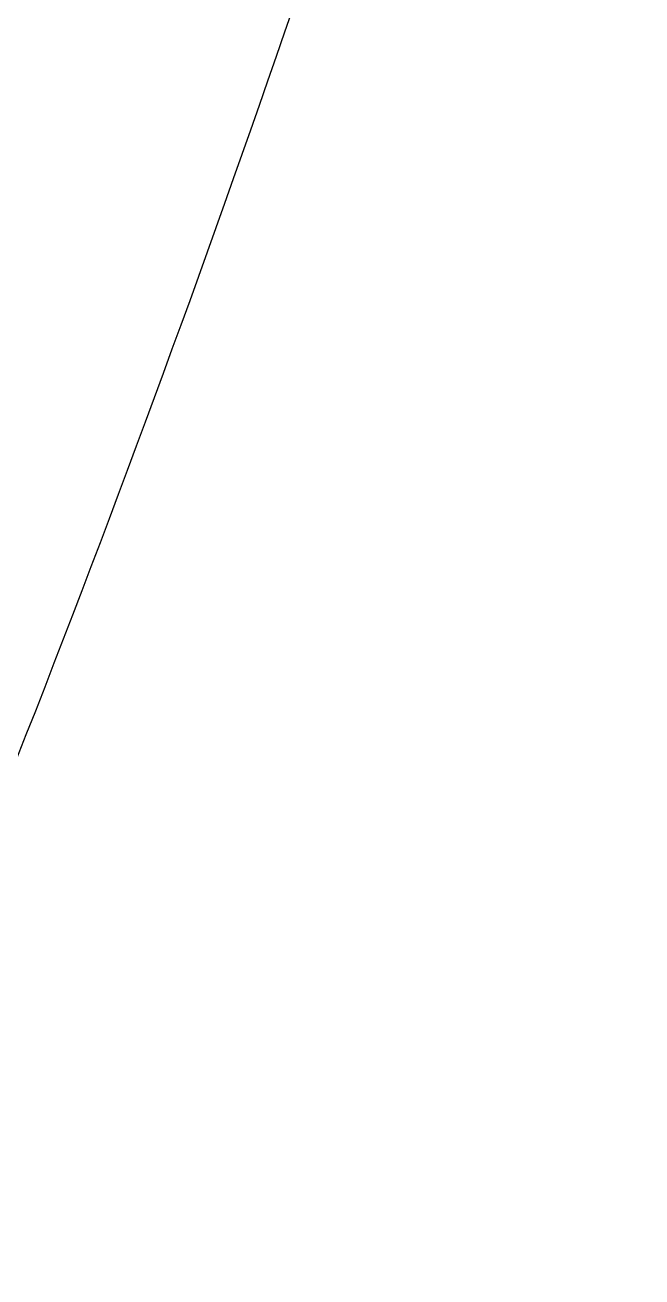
# Model space of a CAD drawing. Header units: centimetres. Extents: x -2.5 to 2.5, y -13.5 to 2.5.
# Drawn here: x 1.1563 to 1.1954, y -12.5723 to -12.4929 of the extents above; entities that cross this region are included whole.
import ezdxf

# ---------------------------------------------------------------- set-up
doc = ezdxf.new("R2010")
doc.units = ezdxf.units.CM
doc.layers.add('Default', color=7, linetype='Continuous', true_color=0x000000)

msp = doc.modelspace()

# ---------------------------------------------------------------- linework, layer by layer
at = {"layer": 'Default', "extrusion": (0, -0.173648, -0.984808)}
for centre, radius, start, end in [((0, 11.619725, 2.684757), 1.235, 270, 90), ((0, 11.619725, 2.749757), 1.1935, 0, 180)]:
    msp.add_arc(centre, radius, start, end, dxfattribs=at)
at = {"layer": 'Default', "extrusion": (0, 0.173648, 0.984808)}
msp.add_arc((0, 11.619725, -2.744757), 1.235, 90, 270, dxfattribs=at)
at = {"layer": 'Default', "extrusion": (1.42109e-14, 0.173648, 0.984808)}
msp.add_arc((0, 11.619725, -2.301975), 1.155, 90, 270, dxfattribs=at)
at = {"layer": 'Default', "extrusion": (-1.42109e-14, 0.173648, 0.984808)}
msp.add_arc((0, 11.619725, -2.575905), 1.155, 106.587948, 255.034606, dxfattribs=at)
at = {"layer": 'Default', "extrusion": (-6.52545e-12, -0.173648, -0.984808)}
msp.add_arc((0, 11.619725, 2.61188), 1.162123, 360, 39.232006, dxfattribs=at)
at = {"layer": 'Default', "extrusion": (-8.31973e-15, 0.173648, 0.984808)}
msp.add_arc((0, 11.619725, -2.804757), 1.235, 90, 177.011991, dxfattribs=at)
at = {"layer": 'Default', "extrusion": (0, 0, -1)}
msp.add_arc((-0.545, -12.05, -0.4), 1.4, 180, 270, dxfattribs=at)
at = {"layer": 'Default'}
for centre, radius in [((0.545, -12.05, 0.45), 1.35), ((0.545, -12.05, 0.206585), 1.4)]:
    msp.add_arc(centre, radius, 270, 0, dxfattribs=at)
for points, knots in [([(0.581172, -13.449529, 0.01343), (0.657156, -13.447557, 0.013439), (0.819105, -13.430113, 0.013471), (1.057656, -13.361014, 0.013561), (1.28213, -13.248095, 0.013635), (1.470306, -13.107345, 0.013707), (1.617547, -12.955185, 0.013789), (1.728083, -12.802778, 0.01385), (1.808828, -12.655528, 0.013875), (1.865925, -12.516095, 0.013872), (1.904327, -12.38604, 0.013856), (1.928143, -12.26577, 0.013845), (1.940655, -12.154846, 0.013834), (1.943235, -12.08385, 0.013851), (1.943224, -12.049839, 0.013847), (1.943224, -12.049812, 0.013847)], [0.586217, 0.586217, 0.586217, 0.586217, 2.878451, 5.474739, 8.037849, 10.413689, 12.526289, 14.397104, 16.072378, 17.576461, 18.930072, 20.153614, 21.267371, 22.291614, 22.292436, 22.292436, 22.292436, 22.292436]), ([(1.802473, -12.050074, -0.201251), (1.799717, -12.217898, -0.205715), (1.728697, -12.554006, -0.214135), (1.442542, -12.990503, -0.226009), (1.024975, -13.290451, -0.237606), (0.703721, -13.368435, -0.243785), (0.543023, -13.374435, -0.245911)], [0.220994, 0.220994, 0.220994, 0.220994, 5.825724, 11.429725, 17.033726, 22.637712, 22.637712, 22.637712, 22.637712]), ([(0.538493, -13.140583, -0.639403), (0.565348, -13.132038, -0.643934), (0.619083, -13.112008, -0.652649), (0.697158, -13.074248, -0.664548), (0.774004, -13.027502, -0.675442), (0.847829, -12.97223, -0.685243), (0.917407, -12.908946, -0.693898), (0.982438, -12.837538, -0.701574), (1.041747, -12.758767, -0.708299), (1.094606, -12.673075, -0.714099), (1.140275, -12.580784, -0.718951), (1.17784, -12.483248, -0.722923), (1.207003, -12.380396, -0.726126), (1.226973, -12.27383, -0.728591), (1.237494, -12.163495, -0.73049), (1.23789, -12.088371, -0.731501), (1.23639, -12.050562, -0.731975)], [0, 0, 0, 0, 0.979793, 1.977781, 2.97577, 3.973759, 4.971748, 5.969736, 6.967725, 7.965714, 8.963703, 9.961691, 10.95968, 11.957669, 12.955658, 13.953645, 13.953645, 13.953645, 13.953645]), ([(1.636123, -12.050245, -0.398268), (1.629782, -12.199424, -0.40619), (1.562328, -12.498072, -0.422553), (1.311805, -12.891895, -0.447289), (0.952865, -13.170587, -0.468966), (0.678604, -13.250924, -0.478756), (0.540817, -13.262476, -0.482119)], [0.221236, 0.221236, 0.221236, 0.221236, 5.825724, 11.429725, 17.033726, 22.637721, 22.637721, 22.637721, 22.637721]), ([(1.448275, -12.050408, -0.574829), (1.438536, -12.174799, -0.584359), (1.376865, -12.422838, -0.605995), (1.168809, -12.751685, -0.643117), (0.957544, -12.922703, -0.668252), (0.834409, -12.986443, -0.679614), (0.817081, -12.994773, -0.681155)], [0.221479, 0.221479, 0.221479, 0.221479, 5.825724, 11.429725, 17.033726, 17.941526, 17.941526, 17.941526, 17.941526])]:
    msp.add_open_spline(points, degree=3, knots=knots, dxfattribs=at)
for points in [[(1.938025, -12.04992, 0.001581), (1.938039, -12.090315, 0.001582), (1.934508, -12.171393, 0.001586), (1.918564, -12.292526, 0.001614), (1.892122, -12.41188, 0.001605), (1.85548, -12.528259, 0.001563), (1.808811, -12.640966, 0.001544), (1.75228, -12.749511, 0.001532), (1.68628, -12.853096, 0.001458), (1.611844, -12.950157, 0.001323), (1.529516, -13.040144, 0.001169), (1.439597, -13.122588, 0.001073), (1.342862, -13.196894, 0.000962), (1.240103, -13.262519, 0.000821), (1.132153, -13.318932, 0.000659), (1.019887, -13.365588, 0.000547), (0.904159, -13.402159, 0.000453), (0.785831, -13.428529, 0.000359), (0.665755, -13.444545, 0.000268), (0.585185, -13.448223, 0.00023), (0.544915, -13.448294, 0.000217)], [(1.945, -12.05, 0.027054), (1.945002, -12.090682, 0.027038), (1.941452, -12.172078, 0.026984), (1.925486, -12.293409, 0.02692), (1.899008, -12.412831, 0.026821), (1.862212, -12.529521, 0.026665), (1.81538, -12.642554, 0.026414), (1.758875, -12.751066, 0.026038), (1.693123, -12.854238, 0.025516), (1.618626, -12.951285, 0.024836), (1.53595, -13.041466, 0.023996), (1.445729, -13.124092, 0.023003), (1.34864, -13.198543, 0.021868), (1.245407, -13.264257, 0.020615), (1.136843, -13.320711, 0.019273), (1.023832, -13.367459, 0.017893), (0.907251, -13.404159, 0.016523), (0.787969, -13.430557, 0.015234), (0.666874, -13.446464, 0.01409), (0.585614, -13.449999, 0.013451), (0.545, -13.45, 0.013169)]]:
    msp.add_open_spline(points, degree=3, dxfattribs=at)

doc.saveas('drawing.dxf')
